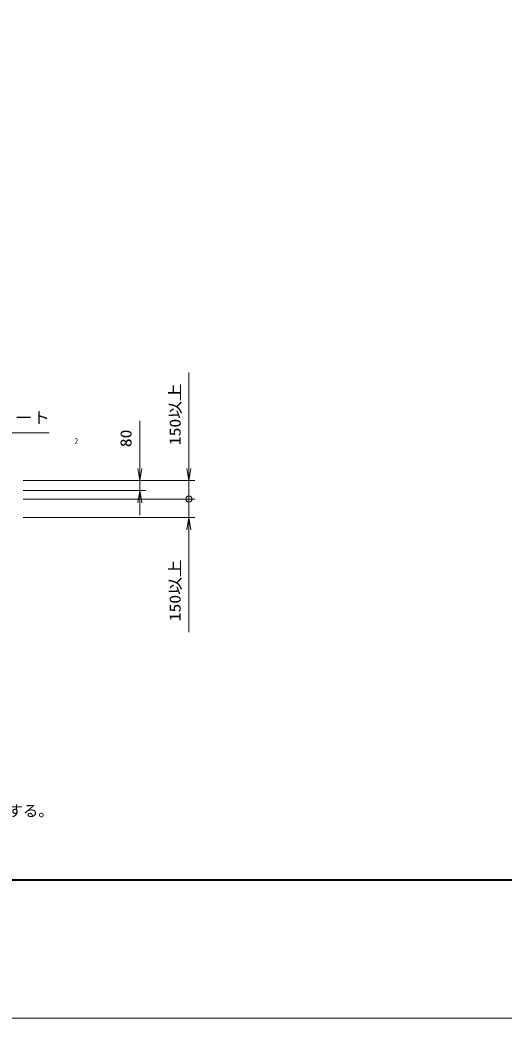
# Model space of a CAD drawing. Units: millimetres at full size; details may follow other scales. Extents: x 47000 to 89000, y 0 to 29700.
# Drawn here: x 70442 to 74383, y 0 to 8116 of the extents above; entities that cross this region are included whole.
import ezdxf
from ezdxf.enums import TextEntityAlignment as Align

# ---------------------------------------------------------------- set-up
doc = ezdxf.new("R2010")
doc.units = ezdxf.units.MM
doc.header["$LTSCALE"] = 100
for name, color, linetype, lineweight in [('Defpoints_5', 5, 'Continuous', 13), ('図枠', 1, 'Continuous', 40), ('寸法', 6, 'Continuous', 13), ('文字', 2, 'Continuous', 13)]:
    doc.layers.add(name, color=color, linetype=linetype, lineweight=lineweight)
doc.styles.add('ＭＳ ゴシック', font='')
doc.styles.get('ＭＳ ゴシック').set_extended_font_data('MS Gothic')

# ---------------------------------------------------------------- blocks, each defined once
blk = doc.blocks.new('dimension_origin')
at = {"color": 0, "linetype": 'Continuous', "lineweight": -2}
blk.add_circle((0, 0), 1.25, dxfattribs=at)
blk = doc.blocks.new('open_arrow')
at = {"color": 0, "linetype": 'Continuous', "lineweight": -2}
blk.add_lwpolyline([(7.5, 1.25), (0, 0), (7.5, -1.25)], dxfattribs=at)

msp = doc.modelspace()

# ---------------------------------------------------------------- linework, layer by layer
at = {"layer": 'Defpoints_5'}
msp.add_lwpolyline([(47000, 0), (89000, 0), (89000, 29700), (47000, 29700)], close=True, dxfattribs=at)
at = {"layer": '図枠'}
msp.add_lwpolyline([(48125, 1125), (87875, 1125), (87875, 28575), (48125, 28575)], close=True, dxfattribs=at)
at = {"layer": '寸法'}
for p, q in [((71817, 4120), (71817, 5249.2)), ((71417, 4090), (71417, 4857.5)), ((70467, 4370), (71867, 4370)), ((70467, 4370), (71467, 4370)), ((71817, 4320), (71817, 3137.8)), ((70467, 4290), (71467, 4290)), ((70467, 4220), (71867, 4220)), ((70467, 4220), (71867, 4220)), ((70467, 4070), (71867, 4070))]:
    msp.add_line(p, q, dxfattribs=at)
msp.add_lwpolyline([(69217, 4370), (69257, 4461.7), (69387, 4760), (70678.7, 4760)], dxfattribs=at)

# ---------------------------------------------------------------- block references
for name, p, xscale, yscale, rotation in [('open_arrow', (71417, 4370), 13.3, 13.3, 90), ('open_arrow', (71817, 4370), 13.3, 13.3, 90), ('open_arrow', (71417, 4290), 13.3, 13.3, 270), ('dimension_origin', (71817, 4220), 20, 20, 270), ('dimension_origin', (71817, 4220), 20, 20, 90), ('open_arrow', (71817, 4070), 13.3, 13.3, 270)]:
    msp.add_blockref(name, p, dxfattribs=dict(at, xscale=xscale, yscale=yscale, rotation=rotation))

# ---------------------------------------------------------------- texts
at = {"layer": '寸法', "style": 'ＭＳ ゴシック', "width": 1.15}
for s, p in [('150以上', (71704.5, 4909.6)), ('80', (71304.5, 4713.8)), ('150以上', (71704.5, 3477.4))]:
    msp.add_text(s, height=91.64, rotation=90, dxfattribs=at).set_placement(p, align=Align.MIDDLE_CENTER)
msp.add_text('基礎コンクリート', height=91.64, dxfattribs=at).set_placement((69537, 4810), align=Align.BOTTOM_LEFT)
at = {"layer": '寸法', "color": 3, "style": 'ＭＳ ゴシック'}
msp.add_text('2', height=45.8, dxfattribs=at).set_placement((70884.8, 4655.7), align=Align.BOTTOM_LEFT)
at = {"layer": '文字', "style": 'ＭＳ ゴシック'}
msp.add_text('(※1) 支持力は満足しているが、不等沈下が懸念されるような地盤に適用する。', height=91.64, dxfattribs=at).set_placement((68467, 1612), align=Align.BOTTOM_CENTER)

doc.saveas('drawing.dxf')
